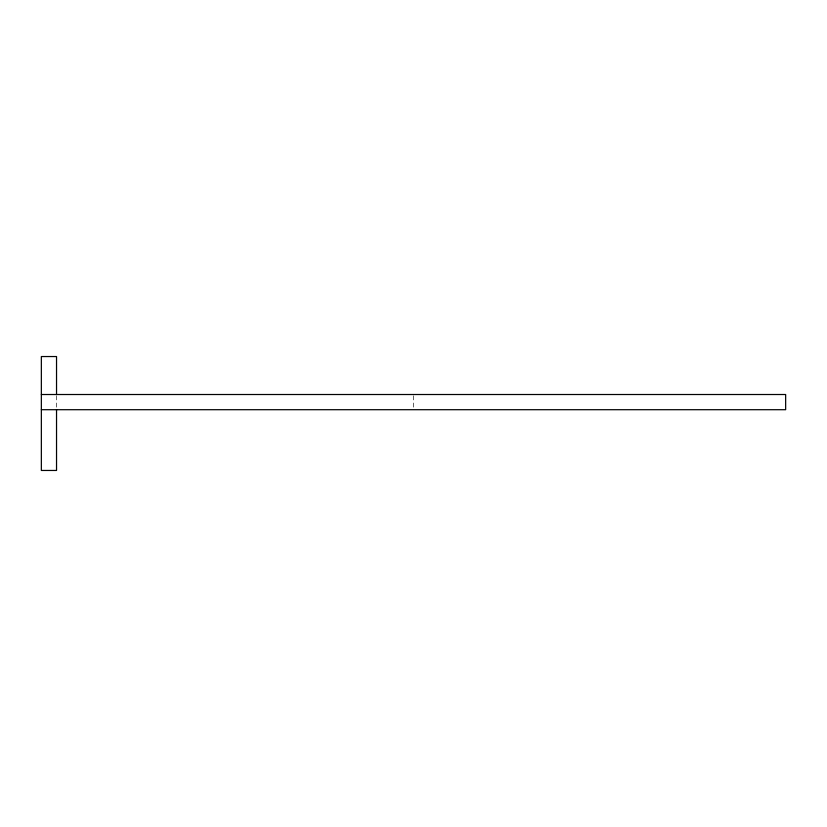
<?xml version="1.0" encoding="UTF-8"?>
<svg xmlns="http://www.w3.org/2000/svg" width="827" height="827" viewBox="0 0 827 827"><rect width="100%" height="100%" fill="white"/><g stroke="black" fill="none" stroke-linecap="round" stroke-linejoin="round"><path stroke-width="0.62" stroke-dasharray="4.13 3.1" d="M413.5 395.782L413.5 408.435M56.536 395.782L56.536 408.435"/><path stroke-width="1.24" d="M41.35 394.51L785.65 394.51L785.65 409.706L41.35 409.706M56.536 394.51L56.536 356.54L41.35 356.54L41.35 470.46L56.536 470.46L56.536 409.706"/></g></svg>
